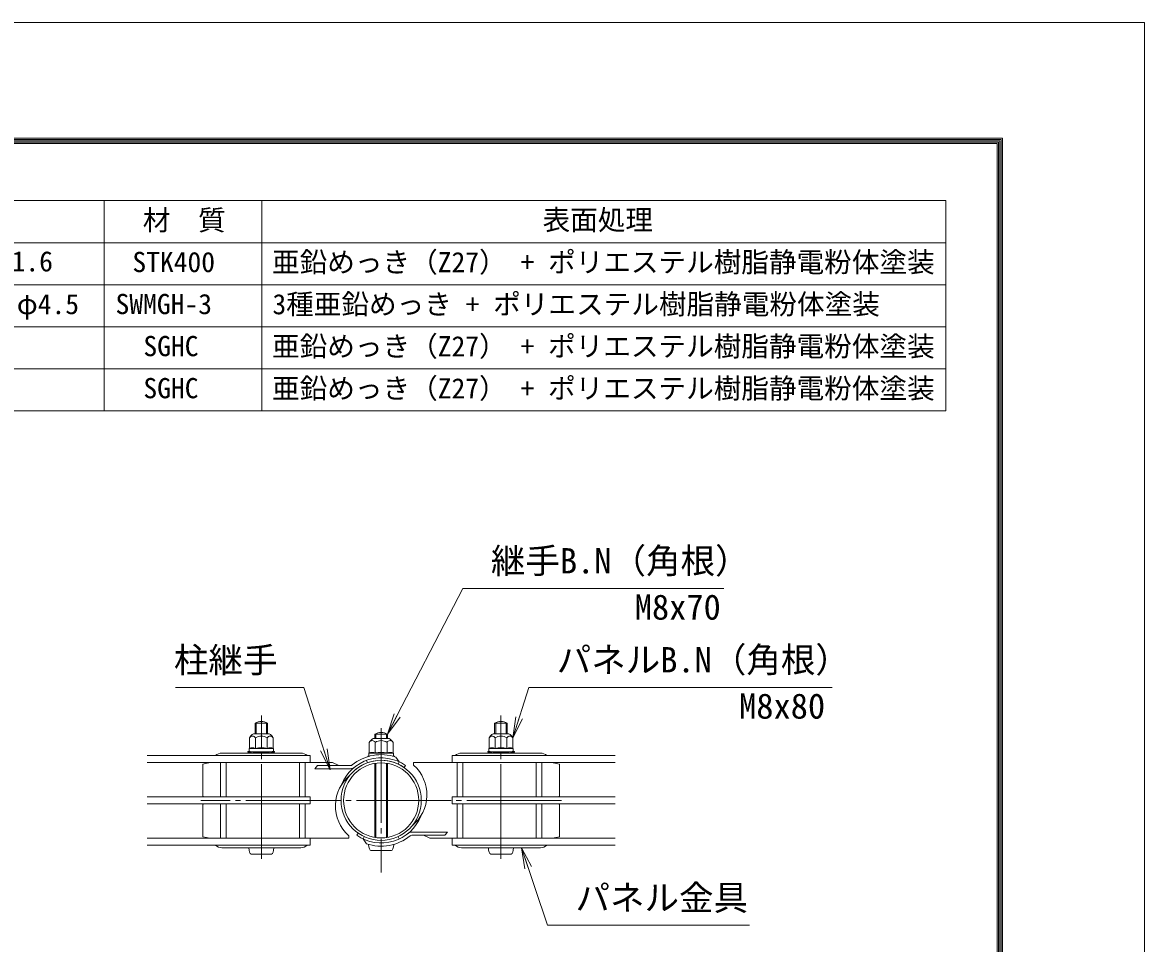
# Model space of a CAD drawing. Units: millimetres, scale not verified. Extents: x -4200 to 4200, y -2970 to 2970.
# Drawn here: x 2067 to 4200, y 1218 to 2970 of the extents above; entities that cross this region are included whole.
import ezdxf
from ezdxf.enums import TextEntityAlignment as Align

# ---------------------------------------------------------------- set-up
doc = ezdxf.new("R2010")
doc.units = ezdxf.units.MM
doc.header["$LTSCALE"] = 10
doc.linetypes.add('LONG_CHAIN', pattern=[21, 18, -1, 1, -1])
for name, color, linetype, lineweight in [('0-3_0', 7, 'Continuous', 9), ('0-6_D-MTR-FRAM', 7, 'Continuous', 9), ('0-7_D-STR2', 7, 'Continuous', 9), ('0-8_D-STR1', 1, 'Continuous', 9), ('0-9_D-BMK', 2, 'LONG_CHAIN', 9), ('0-A_D-STR3', 3, 'Continuous', 9), ('0-D_D-STR-TXT', 7, 'Continuous', 9), ('0-E_D-TTL', 7, 'Continuous', 9)]:
    doc.layers.add(name, color=color, linetype=linetype, lineweight=lineweight)
doc.layers.add('0-5_D-MTR-TXT', color=7, linetype='Continuous')
doc.styles.add('ＭＳ ゴシック', font='')
doc.styles.get('ＭＳ ゴシック').set_extended_font_data('MS Gothic')

# ---------------------------------------------------------------- blocks, each defined once
blk = doc.blocks.new('_Open')
at = {"layer": '0-3_0'}
blk.add_line((-10, 1.667), (0, 0), dxfattribs=at)
blk.add_lwpolyline([(-10, -1.667), (0, 0), (-10, 0)], dxfattribs=at)

msp = doc.modelspace()

# ---------------------------------------------------------------- linework, layer by layer
at = {"layer": '0-6_D-MTR-FRAM'}
for p, q in [((1172.71, 2631.28), (3822.71, 2631.28)), ((2222.71, 2631.28), (2222.71, 2231.28)), ((2522.71, 2631.28), (2522.71, 2231.28)), ((3822.71, 2631.28), (3822.71, 2231.28)), ((1172.71, 2551.28), (3822.71, 2551.28)), ((1172.71, 2471.28), (3822.71, 2471.28)), ((1172.71, 2391.28), (3822.71, 2391.28)), ((1172.71, 2311.28), (3822.71, 2311.28)), ((1172.71, 2231.28), (3822.71, 2231.28))]:
    msp.add_line(p, q, dxfattribs=at)
at = {"layer": '0-7_D-STR2'}
for p, q in [((2304.62, 1575.94), (2614.22, 1575.94)), ((2304.62, 1562.44), (2614.22, 1562.44)), ((2443.82, 1497.34), (2443.82, 1562.44)), ((2454.62, 1497.34), (2454.62, 1562.44)), ((2593.82, 1497.34), (2593.82, 1562.44)), ((2604.62, 1497.34), (2604.62, 1562.44)), ((2614.22, 1575.94), (2614.22, 1562.44)), ((3193.82, 1575.94), (2884.22, 1575.94)), ((2884.22, 1575.94), (2884.22, 1562.44)), ((3193.82, 1562.44), (2884.22, 1562.44)), ((2893.82, 1497.34), (2893.82, 1562.44)), ((2904.62, 1497.34), (2904.62, 1562.44)), ((3043.82, 1497.34), (3043.82, 1562.44)), ((3054.62, 1497.34), (3054.62, 1562.44)), ((2304.62, 1483.84), (2614.22, 1483.84)), ((2443.82, 1418.74), (2443.82, 1483.84)), ((2454.62, 1418.74), (2454.62, 1483.84)), ((2593.82, 1418.74), (2593.82, 1483.84)), ((2604.62, 1418.74), (2604.62, 1483.84)), ((3193.82, 1483.84), (2884.22, 1483.84)), ((2893.82, 1418.74), (2893.82, 1483.84)), ((2904.62, 1418.74), (2904.62, 1483.84)), ((3043.82, 1418.74), (3043.82, 1483.84)), ((3054.62, 1418.74), (3054.62, 1483.84)), ((2304.62, 1418.74), (2614.22, 1418.74)), ((2614.22, 1418.74), (2614.22, 1405.24)), ((3193.82, 1418.74), (2884.22, 1418.74)), ((2884.22, 1418.74), (2884.22, 1405.24)), ((2304.62, 1405.24), (2614.22, 1405.24)), ((3193.82, 1405.24), (2884.22, 1405.24))]:
    msp.add_line(p, q, dxfattribs=at)
for points in [[(2304.62, 1497.34), (2614.22, 1497.34), (2614.22, 1483.84)], [(3193.82, 1497.34), (2884.22, 1497.34), (2884.22, 1483.84)]]:
    msp.add_lwpolyline(points, dxfattribs=at)
at = {"layer": '0-8_D-STR1'}
for radius in [76.2, 71.4]:
    msp.add_circle((2749.22, 1490.59), radius, dxfattribs=at)
at = {"layer": '0-9_D-BMK'}
for p, q in [((2521.47, 1379.27), (2521.47, 1651.89)), ((2976.97, 1379.27), (2976.97, 1651.89)), ((2749.22, 1627.75), (2749.22, 1353.43)), ((3092.12, 1490.59), (2406.32, 1490.59))]:
    msp.add_line(p, q, dxfattribs=at)
at = {"layer": '0-A_D-STR3'}
for p, q in [((2509.47, 1617.19), (2509.47, 1637.59)), ((2533.47, 1637.59), (2509.47, 1637.59)), ((2511.51, 1617.19), (2511.51, 1637.59)), ((2531.44, 1617.19), (2531.44, 1637.59)), ((2533.47, 1617.19), (2533.47, 1637.59)), ((2964.97, 1617.19), (2964.97, 1637.59)), ((2964.97, 1637.59), (2988.97, 1637.59)), ((2967.01, 1617.19), (2967.01, 1637.59)), ((2986.94, 1617.19), (2986.94, 1637.59)), ((2988.97, 1617.19), (2988.97, 1637.59)), ((2498.96, 1609.67), (2498.96, 1589.58)), ((2536.48, 1617.19), (2506.48, 1617.19)), ((2510.22, 1609.67), (2510.22, 1589.29)), ((2532.73, 1609.67), (2532.73, 1589.29)), ((2543.99, 1609.67), (2543.99, 1589.58)), ((2726.71, 1600.98), (2726.71, 1580.89)), ((2734.22, 1608.49), (2764.22, 1608.49)), ((2737.22, 1608.49), (2737.22, 1616.59)), ((2737.22, 1616.59), (2761.22, 1616.59)), ((2737.97, 1600.98), (2737.97, 1580.59)), ((2739.26, 1608.49), (2739.26, 1616.59)), ((2759.19, 1608.49), (2759.19, 1616.59)), ((2760.48, 1600.98), (2760.48, 1580.59)), ((2761.22, 1608.49), (2761.22, 1616.59)), ((2771.74, 1600.98), (2771.74, 1580.89)), ((2954.46, 1609.67), (2954.46, 1589.58)), ((2961.97, 1617.19), (2991.97, 1617.19)), ((2965.72, 1609.67), (2965.72, 1589.29)), ((2988.23, 1609.67), (2988.23, 1589.29)), ((2999.49, 1609.67), (2999.49, 1589.58)), ((2596.47, 1580.59), (2446.47, 1580.59)), ((2499.96, 1583.63), (2495.64, 1583.63)), ((2498.2, 1589.09), (2498.2, 1584.15)), ((2521.45, 1589.29), (2498.28, 1589.29)), ((2507.95, 1582.69), (2498.47, 1583.85)), ((2505.94, 1582.09), (2499.96, 1583.63)), ((2499.96, 1582.13), (2505.94, 1580.59)), ((2537.01, 1580.59), (2505.94, 1580.59)), ((2534.95, 1582.69), (2507.95, 1582.69)), ((2509.32, 1582.09), (2509.32, 1582.69)), ((2533.62, 1582.69), (2509.32, 1582.69)), ((2521.45, 1589.29), (2544.63, 1589.29)), ((2533.62, 1582.09), (2533.62, 1582.69)), ((2534.95, 1582.69), (2544.44, 1583.85)), ((2542.32, 1582.13), (2537.01, 1580.59)), ((2546.64, 1583.63), (2542.32, 1583.63)), ((2546.64, 1582.13), (2542.32, 1582.13)), ((2543.97, 1589.58), (2544.48, 1589.45)), ((2544.7, 1589.16), (2544.7, 1584.15)), ((2546.64, 1582.13), (2546.64, 1583.63)), ((2725.97, 1580.46), (2725.97, 1575.46)), ((2749.22, 1580.59), (2726.05, 1580.59)), ((2726.71, 1580.89), (2726.2, 1580.75)), ((2749.22, 1580.59), (2772.4, 1580.59)), ((2772.47, 1580.39), (2772.47, 1575.46)), ((2901.97, 1580.59), (3051.97, 1580.59)), ((2951.81, 1583.63), (2956.13, 1583.63)), ((2951.81, 1582.13), (2951.81, 1583.63)), ((2951.81, 1582.13), (2956.13, 1582.13)), ((2953.74, 1589.16), (2953.74, 1584.15)), ((2976.99, 1589.29), (2953.82, 1589.29)), ((2954.48, 1589.58), (2953.97, 1589.45)), ((2963.49, 1582.69), (2954.01, 1583.85)), ((2956.13, 1582.13), (2961.44, 1580.59)), ((2961.44, 1580.59), (2992.51, 1580.59)), ((2963.49, 1582.69), (2990.49, 1582.69)), ((2964.82, 1582.09), (2964.82, 1582.69)), ((2964.82, 1582.69), (2989.12, 1582.69)), ((2976.99, 1589.29), (3000.17, 1589.29)), ((2989.12, 1582.09), (2989.12, 1582.69)), ((2990.49, 1582.69), (2999.98, 1583.85)), ((2992.51, 1582.09), (2998.49, 1583.63)), ((2998.49, 1582.13), (2992.51, 1580.59)), ((2998.49, 1583.63), (3002.81, 1583.63)), ((3000.24, 1589.09), (3000.24, 1584.15)), ((2424.47, 1562.44), (2410.22, 1559.59)), ((2410.22, 1559.59), (2410.22, 1499.59)), ((2614.22, 1562.59), (2656.49, 1562.59)), ((2656.49, 1562.59), (2668.71, 1556.89)), ((2723.16, 1562.19), (2721.52, 1566.7)), ((2723.72, 1574.89), (2727.65, 1574.89)), ((2723.72, 1573.77), (2723.72, 1574.89)), ((2727.95, 1574.95), (2726.24, 1575.16)), ((2737.22, 1420.2), (2737.22, 1560.97)), ((2739.26, 1419.89), (2739.26, 1561.29)), ((2759.19, 1419.89), (2759.19, 1561.29)), ((2761.22, 1420.2), (2761.22, 1560.97)), ((2770.5, 1574.95), (2772.21, 1575.16)), ((2770.8, 1574.89), (2774.72, 1574.89)), ((2774.72, 1573.77), (2774.72, 1574.89)), ((2777.17, 1572.98), (2783.46, 1564)), ((2781.43, 1559.65), (2783.46, 1564)), ((2884.22, 1562.59), (2810.88, 1562.59)), ((2810.88, 1557.79), (2810.88, 1562.59)), ((3088.22, 1559.59), (3073.22, 1562.59)), ((3088.22, 1499.59), (3088.22, 1559.59)), ((2623.22, 1550.89), (2628.26, 1556.89)), ((2623.22, 1550.89), (2691.16, 1550.89)), ((2628.26, 1556.89), (2691.16, 1556.89)), ((2792.93, 1553.01), (2795.68, 1556.94)), ((2410.22, 1481.59), (2410.22, 1421.59)), ((3088.22, 1421.59), (3088.22, 1481.59)), ((2875.22, 1430.29), (2807.29, 1430.29)), ((2875.22, 1430.29), (2870.19, 1424.29)), ((2410.22, 1421.59), (2424.47, 1418.74)), ((2614.22, 1418.59), (2687.57, 1418.59)), ((2687.57, 1423.39), (2687.57, 1418.59)), ((2705.52, 1428.17), (2702.77, 1424.24)), ((2717.02, 1421.53), (2714.99, 1417.18)), ((2721.28, 1408.2), (2714.99, 1417.18)), ((2749.22, 1411.84), (2749.22, 1403.59)), ((2781.43, 1421.53), (2783.46, 1417.18)), ((2870.19, 1424.29), (2807.29, 1424.29)), ((2841.96, 1418.59), (2829.74, 1424.29)), ((2884.22, 1418.59), (2841.96, 1418.59)), ((3073.97, 1418.74), (3088.22, 1421.59)), ((2446.47, 1400.59), (2596.47, 1400.59)), ((2540.97, 1388.59), (2501.97, 1388.59)), ((2729.72, 1395.19), (2768.72, 1395.19)), ((3051.97, 1400.59), (2901.97, 1400.59)), ((2957.47, 1388.59), (2996.47, 1388.59))]:
    msp.add_line(p, q, dxfattribs=at)
for points in [[(2499.96, 1582.13), (2495.64, 1582.13), (2495.64, 1583.63)], [(2542.32, 1583.63), (2537.01, 1582.09), (2505.94, 1582.09)], [(2956.13, 1583.63), (2961.44, 1582.09), (2992.51, 1582.09)], [(2998.49, 1582.13), (3002.81, 1582.13), (3002.81, 1583.63)]]:
    msp.add_lwpolyline(points, dxfattribs=at)
for centre, radius, start, end in [((2521.47, 1615.09), 25.5, 61.92751, 118.07249), ((2976.97, 1615.09), 25.5, 61.92751, 118.07249), ((2519.24, 1596.87), 24, 122.13463, 147.68315), ((2504.59, 1606.62), 6.4, 28.45309, 151.54691), ((2521.48, 1592.4), 20.62, 90, 123.09348), ((2521.48, 1592.4), 20.62, 56.90652, 90), ((2538.36, 1606.62), 6.4, 28.45309, 151.54691), ((2523.71, 1596.87), 24, 32.31685, 57.86537), ((2746.99, 1588.17), 24, 122.13463, 147.68315), ((2732.34, 1597.93), 6.4, 28.45309, 151.54691), ((2749.22, 1594.09), 25.5, 61.92751, 118.07249), ((2749.22, 1583.7), 20.62, 90, 123.09348), ((2749.22, 1583.7), 20.62, 56.90652, 90), ((2766.11, 1597.93), 6.4, 28.45309, 151.54691), ((2751.46, 1588.17), 24, 32.31685, 57.86537), ((2974.74, 1596.87), 24, 122.13463, 147.68315), ((2960.09, 1606.62), 6.4, 28.45309, 151.54691), ((2976.97, 1592.4), 20.62, 90, 123.09348), ((2976.97, 1592.4), 20.62, 56.90652, 90), ((2993.86, 1606.62), 6.4, 28.45309, 151.54691), ((2979.21, 1596.87), 24, 32.31685, 57.86537), ((2446.47, 1562.59), 18, 90, 132.12642), ((2498.5, 1589.09), 0.3, 112.7756, 180), ((2498.5, 1584.15), 0.3, 180, 263), ((2504.57, 1574.64), 15.97, 69.37322, 112.7756), ((2509.28, 1580.98), 1.71, 88.43661, 139.48652), ((2521.45, 1527.02), 63.57, 90, 100.20031), ((2521.45, 1527.02), 63.57, 79.79969, 90), ((2538.34, 1574.64), 15.97, 67.2244, 110.62678), ((2533.67, 1580.98), 1.71, 40.51163, 91.56155), ((2544.4, 1584.15), 0.3, 277, 360), ((2544.4, 1589.16), 0.3, 360, 75), ((2596.47, 1562.59), 18, 47.87358, 90), ((2726.27, 1580.46), 0.3, 105, 180), ((2732.34, 1565.94), 15.97, 69.37322, 112.7756), ((2749.22, 1518.32), 63.57, 90, 100.20031), ((2749.22, 1518.32), 63.57, 79.79969, 90), ((2766.11, 1565.94), 15.97, 67.2244, 110.62678), ((2772.17, 1580.39), 0.3, 0, 67.2244), ((2901.97, 1562.59), 18, 90, 132.12642), ((2954.04, 1589.16), 0.3, 105, 180), ((2954.04, 1584.15), 0.3, 180, 263), ((2960.11, 1574.64), 15.97, 69.37322, 112.7756), ((2964.78, 1580.98), 1.71, 88.43845, 139.48837), ((2976.99, 1527.02), 63.57, 90, 100.20031), ((2976.99, 1527.02), 63.57, 79.79969, 90), ((2993.88, 1574.64), 15.97, 67.2244, 110.62678), ((2989.17, 1580.98), 1.71, 40.51348, 91.56339), ((2999.94, 1584.15), 0.3, 277, 0), ((2999.94, 1589.09), 0.3, 0, 67.2244), ((3051.97, 1562.59), 18, 47.87358, 90), ((2596.47, 1562.59), 18, 0, 9.56022), ((2749.22, 1490.59), 81, 55, 158.49272), ((2691.16, 1561.69), 4.8, 270, 309.23939), ((2749.22, 1490.59), 87, 71.26406, 129.23939), ((2749.22, 1490.59), 76.2, 55, 136.23107), ((2726.27, 1575.46), 0.3, 180, 263), ((2727.65, 1571.89), 3, 88.4915, 90), ((2770.8, 1571.89), 3, 90, 91.48376), ((2772.17, 1575.46), 0.3, 277, 0), ((2759.89, 1501.16), 76.2, 309.08219, 48), ((2901.97, 1562.59), 18, 170.43978, 180), ((2738.56, 1480.02), 76.2, 129.08219, 228), ((2691.16, 1561.69), 10.8, 270, 309.23939), ((2413.22, 1499.59), 3, 180, 228.59038), ((3085.22, 1499.59), 3, 311.40962, 0), ((2413.22, 1481.59), 3, 131.40962, 180), ((3085.22, 1481.59), 3, 0, 48.59038), ((2749.22, 1490.59), 81, 235, 338.49272), ((2807.29, 1419.49), 10.8, 90, 129.23939), ((2596.47, 1418.59), 18, 350.43978, 0), ((2749.22, 1490.59), 87, 251.26406, 309.23939), ((2807.29, 1419.49), 4.8, 90, 129.23939), ((2901.97, 1418.59), 18, 180, 189.56022), ((2446.47, 1418.59), 18, 227.87358, 270), ((2596.47, 1418.59), 18, 270, 312.12642), ((2901.97, 1418.59), 18, 227.87358, 270), ((3051.97, 1418.59), 18, 270, 312.12642)]:
    msp.add_arc(centre, radius, start, end, dxfattribs=at)
for centre, start_param, end_param in [((2501.97, 1402.99), 1.7382444, 3.1415927), ((2540.97, 1402.99), 3.1415927, 4.5449409), ((2729.72, 1409.59), 1.7556044, 3.1415927), ((2768.72, 1409.59), 3.1415927, 4.5275809), ((2957.47, 1402.99), 1.7382444, 3.1415927), ((2996.47, 1402.99), 3.1415927, 4.5449409)]:
    msp.add_ellipse(centre, major_axis=(0, 14.4), ratio=0.3125, start_param=start_param, end_param=end_param, dxfattribs=at)
at = {"layer": '0-D_D-STR-TXT'}
for points in [[(3400.73, 1893.36), (2904.62, 1893.36), (2762.14, 1618.37)], [(2358.41, 1705.13), (2601.98, 1705.13), (2651.62, 1550.71)], [(3606.42, 1705.13), (3029.71, 1705.13), (3000.09, 1611.58)], [(3449.55, 1253.14), (3065.7, 1253.14), (3016.61, 1398.69)]]:
    msp.add_lwpolyline(points, dxfattribs=at)
at = {"layer": '0-E_D-TTL', "color": 2}
msp.add_lwpolyline([(-4199.68, 2970.23), (4200.32, 2970.23), (4200.32, -2969.77), (-4199.68, -2969.77)], close=True, dxfattribs=at)
at = {"layer": '0-E_D-TTL'}
for points in [[(-3929.68, 2750.23), (3930.32, 2750.23), (3930.32, -2749.77), (-3929.68, -2749.77)], [(-3927.18, 2747.73), (3927.82, 2747.73), (3927.82, -2747.27), (-3927.18, -2747.27)], [(-3924.68, 2745.23), (3925.32, 2745.23), (3925.32, -2744.77), (-3924.68, -2744.77)], [(-3922.18, 2742.73), (3922.82, 2742.73), (3922.82, -2742.27), (-3922.18, -2742.27)], [(-3919.68, 2740.23), (3920.32, 2740.23), (3920.32, -2739.77), (-3919.68, -2739.77)]]:
    msp.add_lwpolyline(points, close=True, dxfattribs=at)

# ---------------------------------------------------------------- block references
at = {"layer": '0-D_D-STR-TXT', "xscale": 4, "yscale": 4}
for p, rotation in [((2761.22, 1616.59), 242.61059), ((2999.49, 1609.67), 252.43443), ((2652.23, 1548.8), 287.82107), ((3015.97, 1400.59), 108.63505)]:
    msp.add_blockref('_Open', p, dxfattribs=dict(at, rotation=rotation))

# ---------------------------------------------------------------- texts
at = {"layer": '0-5_D-MTR-TXT', "style": 'ＭＳ ゴシック'}
for s, p in [('材\u3000質', (2296.15, 2563.42)), ('表面処理', (3056.05, 2563.88)), ('亜鉛めっき（Z27） + ポリエステル樹脂静電粉体塗装', (2541.8, 2483.56)), ('φ50.8 x 1.6', (1823.71, 2485.14)), ('STK400', (2276.37, 2483.78)), ('芯線φ4.5 x φ4.5', (1754.75, 2403.78)), ('SWMGH-3', (2244.37, 2403.88)), ('3種亜鉛めっき + ポリエステル樹脂静電粉体塗装', (2542.48, 2403.56)), ('SGHC', (2297.29, 2323.88)), ('亜鉛めっき（Z27） + ポリエステル樹脂静電粉体塗装', (2541.8, 2323.56)), ('SGHC', (2297.29, 2243.88)), ('亜鉛めっき（Z27） + ポリエステル樹脂静電粉体塗装', (2541.8, 2243.56))]:
    msp.add_text(s, height=38.49, dxfattribs=at).set_placement(p, align=Align.BOTTOM_LEFT)
at = {"layer": '0-D_D-STR-TXT', "style": 'ＭＳ ゴシック'}
for s, p in [('継手B.N（角根）', (2957.83, 1907.85)), ('M8x70', (3231.26, 1819.82)), ('柱継手', (2355.37, 1718.98)), ('パネルB.N（角根）', (3082.91, 1719.61)), ('M8x80', (3429.6, 1631.58)), ('パネル金具', (3118.65, 1267))]:
    msp.add_text(s, height=48.09, dxfattribs=at).set_placement(p, align=Align.BOTTOM_LEFT)

doc.saveas('drawing.dxf')
